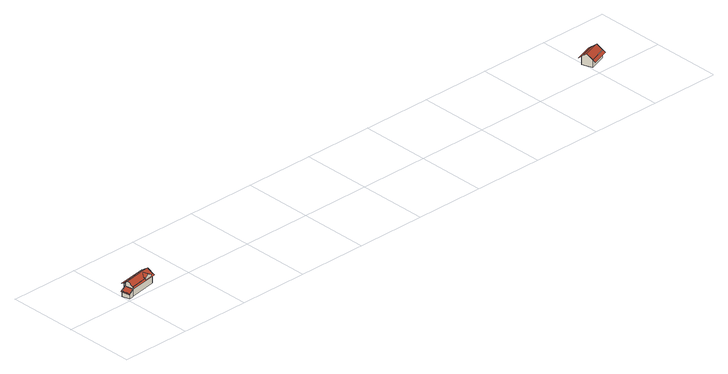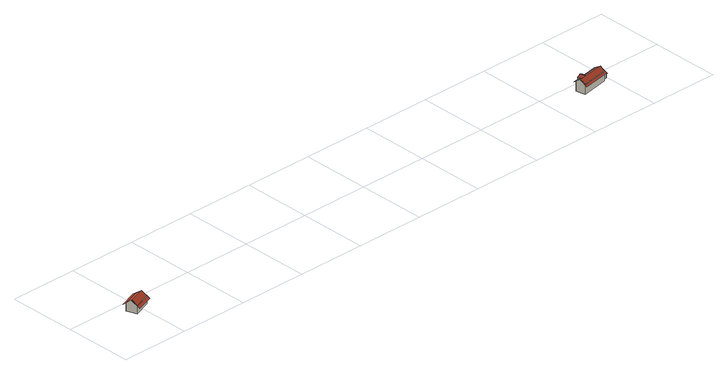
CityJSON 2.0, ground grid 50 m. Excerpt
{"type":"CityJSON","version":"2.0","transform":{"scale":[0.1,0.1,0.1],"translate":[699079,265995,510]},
"CityObjects":{
"building1":{"type":"Building","geometry":[{"type":"MultiSurface","lod":"3","boundaries":[[[0,1,2,3,4,5]],[[3,1,6,7]],[[4,3,7,8]],[[9,0,5,4,8,10]],[[1,0,9,6]],[[9,10,8,7,6]],[[11,12,13,14,5],[0,5,4,3,2,1]]],"semantics":{"surfaces":[{"type":"RoofSurface","Flaeche":22.43,"Neigung":29.62,"Ausrichtung":-100.38},{"type":"WallSurface"},{"type":"GroundSurface"},{"type":"RoofSurface","Flaeche":7.92,"Neigung":29.61,"Ausrichtung":-100.39}],"values":[0,1,1,1,1,2,3]}}]},
"building2":{"type":"Building","children":["building2-1"],"geometry":[{"type":"MultiSurface","lod":"3","boundaries":[[[15,16,17,18,19,20,21]],[[22,15,21,23,24,25,26,27,28,29]],[[30,24,21,19,31,32]],[[26,24,30,33]],[[29,26,33,34]],[[22,29,34,35]],[[36,16,15,22,35,37]],[[19,16,36,31]],[[33,30,32,31,36,37,35,34]],[[21,38,39,40,41,22,29,28,27,26,25,24,23]],[[42,43,44,38,21,20,19,18,17,16]]],"semantics":{"surfaces":[{"type":"RoofSurface","Flaeche":89.16,"Neigung":32.27,"Ausrichtung":169.61},{"type":"RoofSurface","Flaeche":83,"Neigung":33.24,"Ausrichtung":-10.39},{"type":"WallSurface"},{"type":"GroundSurface"},{"type":"RoofSurface","Flaeche":38.1,"Neigung":33.24,"Ausrichtung":-10.39},{"type":"RoofSurface","Flaeche":34.78,"Neigung":32.27,"Ausrichtung":169.61}],"values":[0,1,2,2,2,2,2,2,3,4,5]}}]},
"building2-1":{"type":"BuildingInstallation","parents":["building2"],"geometry":[{"type":"MultiSurface","lod":"3","boundaries":[[[45,46,47,48]],[[49,50,47,46]],[[48,47,50,51,52,53]],[[48,53,45]],[[49,51,50]]],"semantics":{"surfaces":[{"type":"RoofSurface","Flaeche":9.87,"Neigung":29.41,"Ausrichtung":79.62},{"type":"RoofSurface","Flaeche":10.5,"Neigung":27.5,"Ausrichtung":-100.39},{"type":"WallSurface"}],"values":[0,1,2,2,2]}}]},
"building3":{"type":"Building","geometry":[{"type":"MultiSurface","lod":"3","boundaries":[[[54,55,56,57,58,59]],[[58,60,61,62,63,59]],[[56,54,64,65]],[[66,60,58,56,65,67]],[[62,60,66,68]],[[64,54,59,62,68,69]],[[65,64,69,68,66,67]],[[70,71,72,73,58,57,56,55,54,59]],[[74,75,70,59,63,62,61,60,58,73]]],"semantics":{"surfaces":[{"type":"RoofSurface","Flaeche":64,"Neigung":37.31,"Ausrichtung":-19.65},{"type":"RoofSurface","Flaeche":67.08,"Neigung":36.98,"Ausrichtung":160.35},{"type":"WallSurface"},{"type":"GroundSurface"},{"type":"RoofSurface","Flaeche":36.25,"Neigung":37.31,"Ausrichtung":-19.65},{"type":"RoofSurface","Flaeche":33.96,"Neigung":36.98,"Ausrichtung":160.35}],"values":[0,1,2,2,2,2,3,4,5]}}]}
},
"vertices":[
[43,80,60],[10,74,41],[20,19,41],[21,17,41],[53,23,60],[47,60,60],[10,74,4],[21,17,4],[53,23,4],[43,80,4],[47,60,4],[42,84,60],[3,77,38],[15,12,38],[54,19,60],
[47,60,100],[53,23,76],[72,26,76],[73,26,76],[252,59,76],[245,95,99],[245,96,100],[43,80,86],[245,97,99],[239,130,77],[123,109,77],[44,94,77],[46,85,83],[46,84,84],[46,81,86],[239,130,5],[252,59,5],[245,96,5],[44,94,5],[46,81,5],[43,80,5],[53,23,5],[47,60,5],[250,97,100],[241,145,68],[38,108,68],[42,84,83],[54,19,74],[56,10,68],[258,47,68],
[221,68,85],[193,85,99],[201,40,99],[225,44,85],[170,58,85],[175,35,85],[175,35,70],[201,40,70],[225,44,70],
[4091,170,82],[4052,156,82],[3968,126,82],[3981,90,111],[3981,89,112],[4104,133,112],[3995,50,81],[4031,63,81],[4117,94,81],[4104,131,111],[4091,170,24],[3968,126,24],[3995,50,24],[3981,89,24],[4117,94,24],[4104,133,24],[4107,134,112],[4088,189,68],[3959,143,68],[3979,88,112],[3998,32,68],[4127,78,68]
]}
